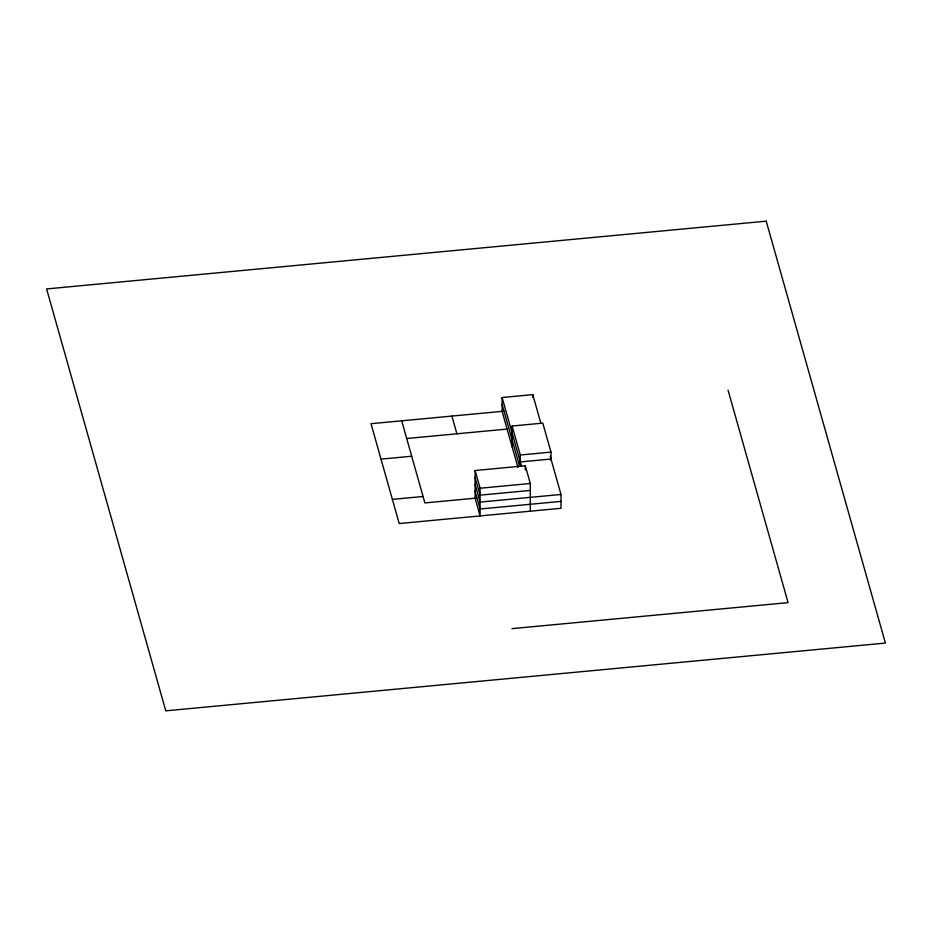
<?xml version="1.0" encoding="UTF-8"?>
<svg xmlns="http://www.w3.org/2000/svg" width="932" height="932" viewBox="0 0 932 932"><rect width="100%" height="100%" fill="white"/><g stroke="black" fill="none" stroke-linecap="round" stroke-linejoin="round"><path stroke-width="1.4" d="M517.959 467.48L502.103 411.35L502.103 397.51L532.789 394.62L540.863 423.233M503.897 411.187L371.006 423.699L399.211 523.539L560.994 508.301L560.994 494.461L550.206 456.272M512.111 446.778L512.111 426.017L542.797 423.128L550.987 452.113L550.987 460.42M406.702 438.518L507.113 429.07M381.013 459.127L411.699 456.237M512.111 426.017L520.301 455.002L550.987 452.113M520.301 461.923L550.987 459.033M475.099 470.52L480.097 488.228L480.097 515.92L475.099 498.212L475.099 470.52L525.298 465.79L530.308 483.498L530.308 511.19M480.097 488.228L530.308 483.498M392.395 499.377L423.07 496.488M530.308 490.43L480.097 495.148L475.099 477.44M476.532 498.072L424.887 502.93L401.692 420.81M560.994 494.461L480.097 502.08L475.099 484.36M560.994 501.381L480.097 509L475.099 491.281M511.948 628.646L788.076 602.643L728.032 390.077M502.103 397.51L521.454 466.012M502.103 404.43L519.52 466.082M451.904 416.08L456.901 433.788M532.789 394.62L532.789 397.382M525.298 465.79L525.298 469.938M520.301 455.002L520.301 466.07M766.221 221.164L46.6 288.932L165.78 710.836L885.4 643.068L766.221 221.164"/></g></svg>
